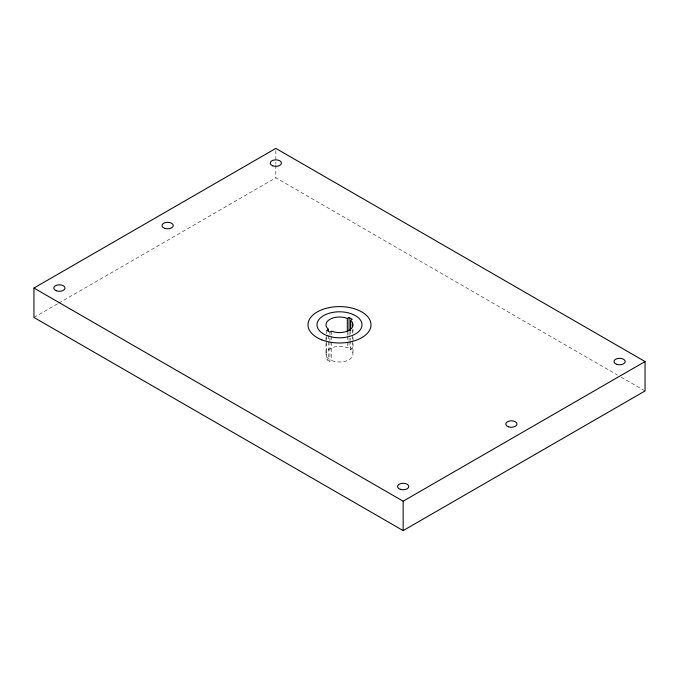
<?xml version="1.0" encoding="UTF-8"?>
<svg xmlns="http://www.w3.org/2000/svg" width="679" height="679" viewBox="0 0 679 679"><rect width="100%" height="100%" fill="white"/><g stroke="black" fill="none" stroke-linecap="round" stroke-linejoin="round"><path stroke-width="0.51" stroke-dasharray="3.4 2.55" d="M33.95 317.449L57.774 303.691M58.691 303.165L275.844 177.796L617.5 375.046M326.769 330.308L326.769 359.717L328.492 358.716A13.504 7.8 0 0 1 329.952 348.692A13.504 7.8 0 0 1 347.325 347.843L349.048 346.85L352.231 348.692L352.231 335.036M326.769 359.717L329.952 361.551L331.675 360.557A13.504 7.8 0 0 0 349.048 359.717A13.504 7.8 0 0 0 350.508 349.685L350.508 341.282M350.508 349.685L352.231 348.692M621.175 377.168L645.05 390.951M353.004 328.942L353.004 333.143M353.004 337.336L353.004 354.141M352.231 329.79L352.231 333.983M350.508 331.836L350.508 333.932M350.508 338.134L350.508 340.23M349.048 332.15L349.048 340.552M349.048 341.596L349.048 346.85M347.325 333.143L347.325 335.248M347.325 336.292L347.325 347.843M331.675 331.157L331.675 335.35M331.675 336.402L331.675 360.557M329.952 332.15L329.952 340.552M329.952 341.596L329.952 361.551M328.492 335.613L328.492 340.866M328.492 341.919L328.492 358.716M325.996 337.463L325.996 354.26M275.844 150.492L275.844 164.14M275.844 165.192L275.844 177.796"/><path stroke-width="1.02" d="M33.95 288.049L275.844 148.395L645.05 361.551L645.05 390.951L403.156 530.605L33.95 317.449L33.95 288.049L403.156 501.204L645.05 361.551M328.492 329.315L326.769 330.308L329.952 332.15L331.675 331.157A13.504 7.8 0 0 0 349.048 330.308A13.504 7.8 0 0 0 350.508 320.284L352.231 319.283L349.048 317.449L347.325 318.443A13.504 7.8 0 0 0 329.952 319.283A13.504 7.8 0 0 0 328.492 329.315L328.492 331.42M403.156 501.204L403.156 530.605M352.231 322.44L352.231 326.633M350.508 320.284L350.508 330.783M349.048 317.449L349.048 331.097M347.325 318.443L347.325 332.099M321.838 339.865A31.506 18.189 0 0 0 370.929 326.098A31.506 18.189 0 0 0 325.733 308.436A31.506 18.189 0 0 0 321.838 339.865M326.888 335.562A22.509 12.994 0 0 0 361.949 325.725A22.509 12.994 0 0 0 329.663 313.112A22.509 12.994 0 0 0 326.888 335.562M616.778 364.36A5.627 3.251 0 0 0 625.215 361.551A5.627 3.251 0 0 0 616.778 358.741A5.627 3.251 0 0 0 616.778 364.36M400.347 489.321A5.627 3.251 0 0 0 408.783 486.504A5.627 3.251 0 0 0 400.347 483.694A5.627 3.251 0 0 0 400.347 489.321M272.686 165.786A5.627 3.251 0 0 0 281.454 163.325A5.627 3.251 0 0 0 273.382 160.168A5.627 3.251 0 0 0 272.686 165.786M56.255 290.739A5.627 3.251 0 0 0 65.023 288.278A5.627 3.251 0 0 0 56.951 285.129A5.627 3.251 0 0 0 56.255 290.739M164.819 228.382A5.627 3.251 0 0 0 173.255 225.572A5.627 3.251 0 0 0 164.819 222.754A5.627 3.251 0 0 0 164.819 228.382M508.563 426.845A5.627 3.251 0 0 0 516.999 424.027A5.627 3.251 0 0 0 508.563 421.218A5.627 3.251 0 0 0 508.563 426.845"/></g></svg>
